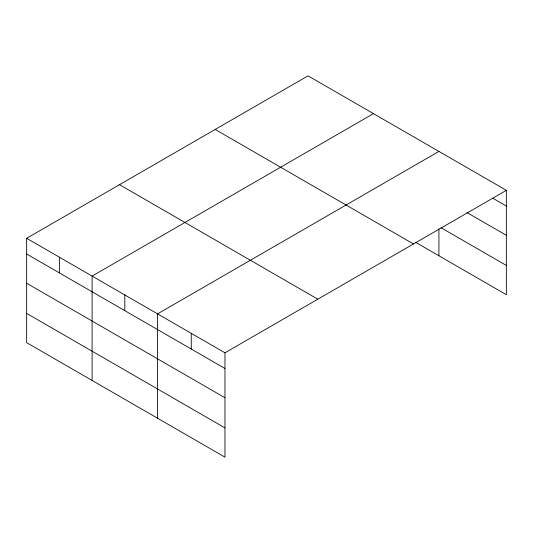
<?xml version="1.0" encoding="UTF-8"?>
<svg xmlns="http://www.w3.org/2000/svg" width="533" height="533" viewBox="0 0 533 533"><rect width="100%" height="100%" fill="white"/><g stroke="black" fill="none" stroke-linecap="round" stroke-linejoin="round"><path stroke-width="0.8" d="M26.65 238.298L224.966 352.799L224.966 457.154L26.65 342.659L26.65 238.298L308.034 75.846L506.35 190.341L506.35 294.702L415.447 242.215M373.48 113.629L92.096 276.087L92.096 380.442M438.925 151.412L157.541 313.87L157.541 418.225M224.966 352.799L506.35 190.341M492.719 198.169L506.35 206.038M466.895 212.52L506.35 235.293M441.077 227.758L506.35 265.441M215.179 129.452L413.495 243.954M119.505 184.691L317.821 299.186M26.65 253.994L224.966 368.496M26.65 283.256L224.966 397.751M26.65 313.397L224.966 427.899M438.925 228.95L438.925 255.773M191.254 333.332L191.254 349.028M124.815 294.976L124.815 310.672M59.37 257.192L59.37 272.889"/></g></svg>
